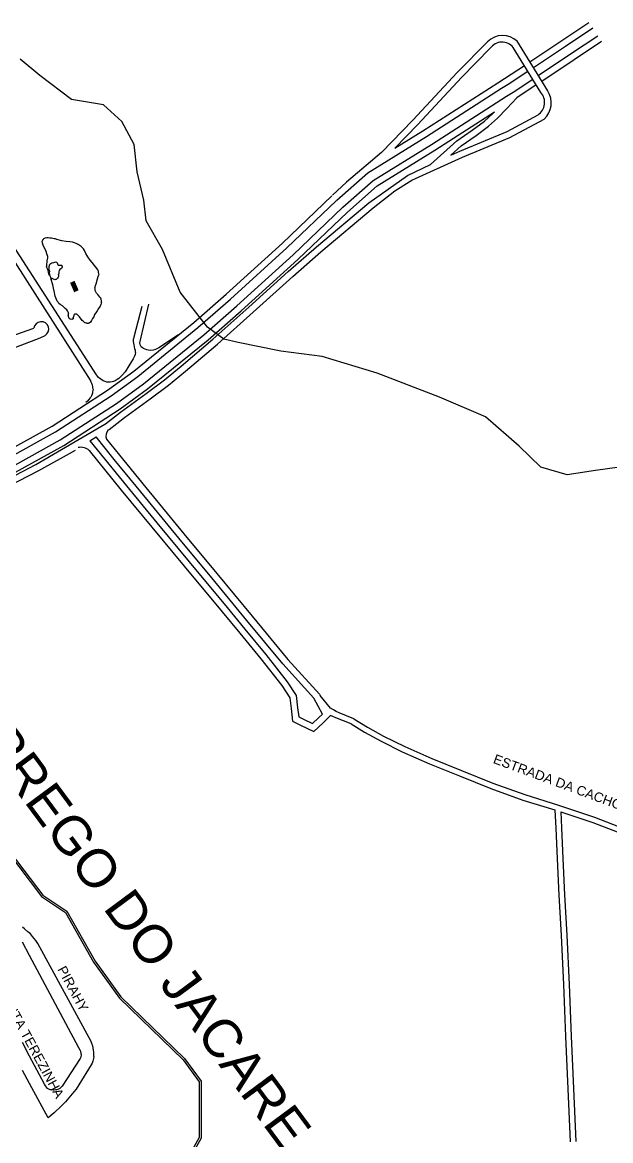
# Model space of a CAD drawing. Header units: millimetres. Extents: x 583 to 26013, y 350 to 21391.
# Drawn here: x 15591 to 16211, y 17884 to 19062 of the extents above; entities that cross this region are included whole.
import ezdxf

# ---------------------------------------------------------------- set-up
doc = ezdxf.new("R2010")
doc.units = ezdxf.units.MM
for name, color, linetype in [('105-QUADRAS_ESTRADAS', 80, 'Continuous'), ('1141-_REAS_POLIGONAIS', 170, 'Continuous'), ('145-', 130, 'Continuous'), ('divisa municipio', 40, 'Continuous'), ('don gabriel', 150, 'Continuous'), ('HACH_CALÇADA', 255, 'Continuous'), ('LINE', 7, 'Continuous'), ('RIOS', 140, 'Continuous')]:
    doc.layers.add(name, color=color, linetype=linetype)
doc.styles.add('EU', font='arial.ttf', dxfattribs={"height": 10})

msp = doc.modelspace()

# ---------------------------------------------------------------- hatches: boundary and pattern name
at = {"layer": 'HACH_CALÇADA', "lineweight": 25}
h = msp.add_hatch(color=255, dxfattribs=at)
h.dxf.hatch_style = 2
h.paths.add_polyline_path([(15645.70685, 18777.47959), (15641.42072, 18787.41289), (15646.16503, 18789.46001), (15650.45115, 18779.52671)])

# ---------------------------------------------------------------- linework, layer by layer
at = {"lineweight": 25}
msp.add_line((15609.88848, 18729.60352), (15615.07857, 18731.82289), dxfattribs=at)
at = {"color": 0, "linetype": 'Continuous', "lineweight": 25}
msp.add_line((15662.17791, 18620.99981, -814.94843), (15669.07459, 18625.0519, -814.94843), dxfattribs=at)
at = {"color": 0, "linetype": 'Continuous', "elevation": -814.94843}
for points in [[(16081.09559, 19041.28282), (16049.03389, 19008.97478), (16002.44022, 18958.52241), (15969.39242, 18924.63083), (15932.66944, 18893.45305), (15917.88215, 18879.60552)], [(16084.11634, 19034.38918), (16054.0911, 19004.13324), (16007.51827, 18953.70345), (15983.52461, 18929.09717)], [(16137.44611, 18987.92631), (16108.30927, 19035.27891), (16107.76336, 19035.25884)], [(16144.68734, 18989.34474), (16144.70555, 18989.48578), (16112.13165, 19042.42422), (16112.11388, 19042.42357)], [(16042.37429, 18921.64644), (16053.3565, 18931.4994), (16069.17793, 18942.59118), (16082.25761, 18952.36613), (16091.5317, 18960.73348), (16101.37912, 18970.82826), (16111.90234, 18982.36685)], [(16021.24861, 18912.09733), (16048.9944, 18936.99016), (16065.07261, 18948.26194), (16077.80836, 18957.77986), (16086.67681, 18965.78124), (16088.6102, 18967.54156), (16088.6102, 18967.54156)], [(16042.37429, 18921.64644), (16052.01946, 18926.04072), (16101.81515, 18946.7797), (16134.39131, 18964.26558)]]:
    msp.add_lwpolyline(points, dxfattribs=at)
at = {"color": 0, "linetype": 'Continuous'}
msp.add_lwpolyline([(16132.4823, 18995.9934), (16111.90234, 18982.36685), (16111.90234, 18982.36685)], dxfattribs=at)
at = {"color": 0, "linetype": 'Continuous', "lineweight": 25, "elevation": -814.94843}
for points in [[(15681.55584, 18632.38517), (15682.51143, 18632.94662), (15698.62796, 18645.50373), (15725.64705, 18665.19559), (15745.15239, 18679.52948), (15762.97385, 18694.30333), (15796.56928, 18722.77884), (15834.46551, 18756.47926), (15875.91889, 18793.91865), (15905.6731, 18819.95572), (15960.55283, 18866.31314), (15983.61301, 18884.12521), (16001.51769, 18895.34019), (16054.81693, 18919.62298), (16104.82332, 18940.44971), (16140.87287, 18959.8)], [(15678.00981, 18638.42054), (15678.57047, 18638.74995), (15694.41429, 18651.09458), (15721.513, 18670.84447), (15740.84239, 18685.04906), (15758.47693, 18699.66795), (15791.97974, 18728.06496), (15829.79367, 18761.69219), (15871.26781, 18799.15033), (15901.10933, 18825.2638), (15956.15266, 18871.75942), (15996.99483, 18900.5478), (16021.24861, 18912.09733)], [(15662.17791, 18620.99981), (15700.69607, 18573.55554), (15732.8411, 18534.57966), (15766.90345, 18493.56032), (15806.90026, 18445.27722), (15825.51204, 18422.70973), (15847.74522, 18395.84388), (15870.01892, 18367.26131), (15879.56983, 18352.78933), (15881.10681, 18339.84081), (15882.24056, 18330.28935), (15887.28357, 18327.79941), (15896.76014, 18323.12043), (15903.01553, 18329.12918), (15907.23904, 18333.18616), (15902.71206, 18341.64384), (15898.24902, 18349.98204), (15865.61608, 18386.13503), (15827.79971, 18431.834), (15790.73267, 18476.67831), (15755.98219, 18518.41451), (15715.8574, 18567.22537), (15687.89353, 18601.30424), (15669.07459, 18625.0519)], [(15679.83465, 18622.7444), (15693.34272, 18605.69854), (15721.26485, 18571.67054), (15761.37568, 18522.87665), (15796.12013, 18481.1477), (15833.19267, 18436.29673), (15870.91313, 18390.71366), (15904.01753, 18354.03836), (15904.77224, 18352.62836), (15904.77224, 18352.62836)], [(15661.57111, 18610.6413), (15695.27859, 18569.12252), (15727.44828, 18530.11674), (15761.51546, 18489.09159), (15801.50474, 18440.81758), (15820.11544, 18418.25139), (15842.28691, 18391.46012), (15864.32821, 18363.17577), (15872.81409, 18350.31758), (15874.15561, 18339.01571), (15875.73692, 18325.69373), (15884.18454, 18321.52279), (15898.06629, 18314.66878), (15907.86475, 18324.08091), (15915.61551, 18331.60241), (15915.61551, 18331.60241)]]:
    msp.add_lwpolyline(points, dxfattribs=at)
at = {"lineweight": 25, "flags": 128}
for points in [[(15584.17263, 18732.8979), (15603.32024, 18739.48665)], [(15256.78657, 18594.30868), (15609.88848, 18729.60352)]]:
    msp.add_lwpolyline(points, dxfattribs=at)
at = {"color": 0, "linetype": 'Continuous', "lineweight": 25}
for points in [[(15239.68067, 18457.64844), (15341.54713, 18491.52946), (15424.84958, 18517.83302), (15468.43075, 18532.07527), (15496.62232, 18542.16408), (15522.44859, 18553.33757), (15562.07448, 18573.72926), (15605.3397, 18596.02656), (15678.00981, 18638.42054)], [(15485.08479, 18530.60045), (15499.19405, 18535.64968), (15525.4432, 18547.00612), (15565.27749, 18567.50506), (15608.64634, 18589.85576), (15647.12072, 18611.27436)]]:
    msp.add_lwpolyline(points, dxfattribs=at)
at = {"color": 0, "linetype": 'Continuous'}
for centre, radius, start, end in [((16097.05529, 19025.21206, -814.94843), 22.64909, 46.76915776, 134.80133007), ((16096.54869, 19025.70093, -814.94843), 15.16737, 39.15988258, 145.05250634), ((16125.29153, 18977.468, -814.94843), 16.03465, 304.57658419, 40.71007372), ((16124.83381, 18976.88939, -814.94843), 23.43712, 313.18404939, 32.10260848)]:
    msp.add_arc(centre, radius, start, end, dxfattribs=at)
at = {"lineweight": 25}
msp.add_arc((15611.09565, 18738.56413), 7.82994, 300.57586734, 173.23372098, dxfattribs=at)
at = {"color": 0, "linetype": 'Continuous', "lineweight": 25}
for centre, radius, start, end in [((15688.31801, 18626.20388, -814.94843), 9.16162, 137.56955281, 202.1853887), ((15652.83258, 18601.41364, -814.94843), 12.70872, 46.55947325, 103.42930845)]:
    msp.add_arc(centre, radius, start, end, dxfattribs=at)
at = {"layer": '105-QUADRAS_ESTRADAS', "color": 0, "linetype": 'Continuous', "lineweight": 25}
for p, q in [((15662.81551, 18684.80241), (15535.71551, 18884.00241)), ((15669.11551, 18690.60241), (15544.31551, 18884.00241)), ((15717.11551, 18762.30241), (15708.71551, 18730.10241)), ((15724.11551, 18764.90241), (15714.81551, 18725.60241)), ((15708.71551, 18730.10241), (15708.21551, 18728.40241)), ((15708.21551, 18725.50241), (15708.21551, 18728.40241)), ((15755.65286, 18732.64221), (15734.81551, 18719.00241)), ((15708.41551, 18723.90241), (15708.21551, 18725.50241)), ((15708.91551, 18722.00241), (15708.41551, 18723.90241)), ((15709.41551, 18719.90241), (15708.91551, 18722.00241)), ((15709.81551, 18717.90241), (15709.41551, 18719.90241)), ((15710.21551, 18716.10241), (15709.81551, 18717.90241)), ((15710.41551, 18714.10241), (15710.21551, 18716.10241)), ((15714.81551, 18725.60241), (15714.71551, 18724.20241)), ((15715.11551, 18722.60241), (15714.71551, 18724.20241)), ((15715.61551, 18721.30241), (15715.11551, 18722.60241)), ((15716.41551, 18720.00241), (15715.61551, 18721.30241)), ((15717.61551, 18718.80241), (15716.41551, 18720.00241)), ((15718.91551, 18718.10241), (15717.61551, 18718.80241)), ((15720.61551, 18717.50241), (15718.91551, 18718.10241)), ((15722.21551, 18716.90241), (15720.61551, 18717.50241)), ((15724.21551, 18716.30241), (15722.21551, 18716.90241)), ((15726.41551, 18716.10241), (15724.21551, 18716.30241)), ((15728.91551, 18716.40241), (15726.41551, 18716.10241)), ((15731.51551, 18717.30241), (15728.91551, 18716.40241)), ((15733.51551, 18718.10241), (15731.51551, 18717.30241)), ((15734.81551, 18719.00241), (15733.51551, 18718.10241)), ((15708.01551, 18707.20241), (15703.31551, 18700.00241)), ((15709.41551, 18710.30241), (15708.01551, 18707.20241)), ((15710.01551, 18711.90241), (15709.41551, 18710.30241)), ((15710.41551, 18714.10241), (15710.01551, 18711.90241)), ((15671.51551, 18687.60241), (15669.11551, 18690.60241)), ((15699.41551, 18693.70241), (15696.71551, 18690.50241)), ((15703.31551, 18700.00241), (15699.41551, 18693.70241)), ((15663.81551, 18682.90241), (15662.81551, 18684.80241)), ((15664.41551, 18681.50241), (15663.81551, 18682.90241)), ((15664.91551, 18679.70241), (15664.41551, 18681.50241)), ((15665.31551, 18678.20241), (15664.91551, 18679.70241)), ((15673.81551, 18685.80241), (15671.51551, 18687.60241)), ((15676.41551, 18684.10241), (15673.81551, 18685.80241)), ((15678.31551, 18683.40241), (15676.41551, 18684.10241)), ((15680.31551, 18682.90241), (15678.31551, 18683.40241)), ((15681.91551, 18682.80241), (15680.31551, 18682.90241)), ((15683.51551, 18682.80241), (15681.91551, 18682.80241)), ((15685.71551, 18683.20241), (15683.51551, 18682.80241)), ((15687.31551, 18683.40241), (15685.71551, 18683.20241)), ((15689.01551, 18684.20241), (15687.31551, 18683.40241)), ((15691.11551, 18685.60241), (15689.01551, 18684.20241)), ((15692.81551, 18686.70241), (15691.11551, 18685.60241)), ((15694.91551, 18688.60241), (15692.81551, 18686.70241)), ((15696.71551, 18690.50241), (15694.91551, 18688.60241)), ((15663.41551, 18667.10241), (15662.41551, 18665.80241)), ((15664.11551, 18668.40241), (15663.41551, 18667.10241)), ((15664.71551, 18670.00241), (15664.11551, 18668.40241)), ((15665.11551, 18671.00241), (15664.71551, 18670.00241)), ((15665.21551, 18672.40241), (15665.11551, 18671.00241)), ((15665.51551, 18674.10241), (15665.21551, 18672.40241)), ((15665.41551, 18676.70241), (15665.31551, 18678.20241)), ((15665.61551, 18675.30241), (15665.41551, 18676.70241)), ((15665.61551, 18675.30241), (15665.51551, 18674.10241)), ((15659.81551, 18662.90241), (15657.91551, 18661.50241)), ((15661.31551, 18664.40241), (15659.81551, 18662.90241)), ((15662.41551, 18665.80241), (15661.31551, 18664.40241)), ((15591.21551, 18618.70241), (15591.21551, 18618.70241))]:
    msp.add_line(p, q, dxfattribs=at)
at = {"layer": '105-QUADRAS_ESTRADAS', "color": 0, "linetype": 'Continuous'}
for p, q in [((15915.81551, 18339.30241), (15904.77224, 18352.62836, -814.94843)), ((15918.91551, 18337.70241), (15915.81551, 18339.30241)), ((15921.81551, 18335.90241), (15918.91551, 18337.70241)), ((15918.11551, 18330.50241), (15915.61551, 18331.60241)), ((15921.41551, 18329.10241), (15918.11551, 18330.50241)), ((15937.40374, 18322.7989), (15921.41551, 18329.10241)), ((15924.91551, 18334.40241), (15921.81551, 18335.90241)), ((15940.35906, 18328.02356), (15924.91551, 18334.40241)), ((15591.21551, 18108.70241), (15591.21551, 18108.70241)), ((15593.41551, 18106.90241), (15591.21551, 18108.70241)), ((15596.91551, 18104.00241), (15593.41551, 18106.90241)), ((15599.61551, 18101.60241), (15596.91551, 18104.00241)), ((15591.21551, 18093.00241), (15591.21551, 18093.00241)), ((15598.61551, 18079.10241), (15591.21551, 18093.00241)), ((15601.91551, 18099.00241), (15599.61551, 18101.60241)), ((15603.61551, 18097.00241), (15601.91551, 18099.00241)), ((15605.31551, 18094.80241), (15603.61551, 18097.00241)), ((15607.61551, 18091.40241), (15605.31551, 18094.80241)), ((15663.51551, 17988.40241), (15607.61551, 18091.40241)), ((15650.81551, 17981.60241), (15598.61551, 18079.10241)), ((15591.21551, 17987.30241), (15591.21551, 17987.30241)), ((15598.71551, 17973.00241), (15591.21551, 17987.30241)), ((15664.41551, 17986.20241), (15663.51551, 17988.40241)), ((15665.31551, 17983.60241), (15664.41551, 17986.20241)), ((15614.41551, 17943.40241), (15598.71551, 17973.00241)), ((15652.21551, 17979.40241), (15650.81551, 17981.60241)), ((15652.71551, 17977.70241), (15652.21551, 17979.40241)), ((15653.01551, 17976.20241), (15652.71551, 17977.70241)), ((15652.91551, 17972.70241), (15652.71551, 17971.70241)), ((15653.11551, 17973.80241), (15652.91551, 17972.70241)), ((15653.11551, 17975.00241), (15653.01551, 17976.20241)), ((15653.11551, 17975.00241), (15653.11551, 17973.80241)), ((15665.71551, 17981.60241), (15665.31551, 17983.60241)), ((15666.21551, 17979.10241), (15665.71551, 17981.60241)), ((15666.31551, 17972.50241), (15666.01551, 17970.50241)), ((15666.31551, 17977.00241), (15666.21551, 17979.10241)), ((15666.31551, 17972.50241), (15666.31551, 17977.00241)), ((15652.21551, 17970.40241), (15633.21551, 17941.30241)), ((15663.61551, 17963.70241), (15650.71551, 17942.70241)), ((15652.71551, 17971.70241), (15652.21551, 17970.40241)), ((15664.61551, 17965.70241), (15663.61551, 17963.70241)), ((15665.41551, 17967.80241), (15664.61551, 17965.70241)), ((15666.01551, 17970.50241), (15665.41551, 17967.80241)), ((15591.21551, 17957.90241), (15591.21551, 17957.90241)), ((15601.01551, 17939.50241), (15591.21551, 17957.90241)), ((15618.21551, 17908.00241), (15601.01551, 17939.50241)), ((15615.41551, 17941.60241), (15614.41551, 17943.40241)), ((15616.51551, 17940.20241), (15615.41551, 17941.60241)), ((15617.51551, 17938.90241), (15616.51551, 17940.20241)), ((15618.91551, 17938.00241), (15617.51551, 17938.90241)), ((15620.41551, 17937.60241), (15618.91551, 17938.00241)), ((15622.01551, 17937.30241), (15620.41551, 17937.60241)), ((15623.61551, 17937.20241), (15622.01551, 17937.30241)), ((15624.81551, 17937.20241), (15623.61551, 17937.20241)), ((15626.11551, 17937.30241), (15624.81551, 17937.20241)), ((15627.61551, 17937.60241), (15626.11551, 17937.30241)), ((15629.31551, 17938.10241), (15627.61551, 17937.60241)), ((15630.51551, 17938.90241), (15629.31551, 17938.10241)), ((15631.51551, 17939.60241), (15630.51551, 17938.90241)), ((15633.21551, 17941.30241), (15631.51551, 17939.60241)), ((15648.01551, 17938.30241), (15645.51551, 17935.20241)), ((15650.71551, 17942.70241), (15648.01551, 17938.30241)), ((15640.21551, 17928.90241), (15636.51551, 17924.90241)), ((15645.51551, 17935.20241), (15640.21551, 17928.90241)), ((15624.51551, 17913.40241), (15618.21551, 17908.00241)), ((15631.91551, 17920.30241), (15624.51551, 17913.40241)), ((15636.51551, 17924.90241), (15631.91551, 17920.30241))]:
    msp.add_line(p, q, dxfattribs=at)
at = {"layer": '1141-_REAS_POLIGONAIS', "color": 0, "linetype": 'Continuous', "lineweight": 25}
msp.add_line((15818.34251, 18724.63141), (15803.35351, 18728.08841), dxfattribs=at)
at = {"layer": '145-', "color": 0, "linetype": 'Continuous', "lineweight": 25}
for p, q in [((15612.41551, 18832.50241), (15612.21551, 18831.80241)), ((15612.91551, 18833.10241), (15612.41551, 18832.50241)), ((15613.51551, 18833.70241), (15612.91551, 18833.10241)), ((15614.21551, 18834.10241), (15613.51551, 18833.70241)), ((15615.31551, 18834.40241), (15614.21551, 18834.10241)), ((15616.81551, 18834.70241), (15615.31551, 18834.40241)), ((15618.31551, 18834.70241), (15616.81551, 18834.70241)), ((15620.11551, 18834.50241), (15618.31551, 18834.70241)), ((15621.81551, 18834.50241), (15620.11551, 18834.50241)), ((15623.11551, 18834.00241), (15621.81551, 18834.50241)), ((15624.71551, 18833.80241), (15623.11551, 18834.00241)), ((15626.11551, 18833.60241), (15624.71551, 18833.80241)), ((15627.51551, 18833.00241), (15626.11551, 18833.60241)), ((15632.91551, 18831.60241), (15627.51551, 18833.00241)), ((15612.21551, 18831.80241), (15612.01551, 18831.10241)), ((15612.51551, 18829.30241), (15612.01551, 18831.10241)), ((15613.51551, 18825.90241), (15612.51551, 18829.30241)), ((15615.11551, 18822.80241), (15613.51551, 18825.90241)), ((15616.11551, 18820.50241), (15615.11551, 18822.80241)), ((15617.11551, 18817.80241), (15616.11551, 18820.50241)), ((15637.41551, 18831.00241), (15632.91551, 18831.60241)), ((15641.31551, 18830.60241), (15637.41551, 18831.00241)), ((15644.01551, 18830.30241), (15641.31551, 18830.60241)), ((15645.91551, 18829.60241), (15644.01551, 18830.30241)), ((15647.81551, 18828.80241), (15645.91551, 18829.60241)), ((15649.21551, 18828.10241), (15647.81551, 18828.80241)), ((15650.21551, 18827.50241), (15649.21551, 18828.10241)), ((15651.41551, 18826.90241), (15650.21551, 18827.50241)), ((15652.21551, 18826.30241), (15651.41551, 18826.90241)), ((15653.11551, 18825.60241), (15652.21551, 18826.30241)), ((15653.81551, 18824.90241), (15653.11551, 18825.60241)), ((15654.61551, 18824.10241), (15653.81551, 18824.90241)), ((15655.51551, 18823.30241), (15654.61551, 18824.10241)), ((15656.71551, 18821.40241), (15655.51551, 18823.30241)), ((15658.11551, 18818.20241), (15656.71551, 18821.40241)), ((15616.91551, 18808.80241), (15616.61551, 18807.40241)), ((15617.01551, 18810.60241), (15616.91551, 18808.80241)), ((15617.51551, 18813.80241), (15617.01551, 18810.60241)), ((15617.61551, 18815.70241), (15617.11551, 18817.80241)), ((15617.61551, 18815.70241), (15617.51551, 18813.80241)), ((15623.91551, 18808.50241), (15622.31551, 18808.00241)), ((15625.11551, 18808.90241), (15623.91551, 18808.50241)), ((15626.31551, 18809.00241), (15625.11551, 18808.90241)), ((15627.41551, 18808.90241), (15626.31551, 18809.00241)), ((15627.91551, 18808.60241), (15627.41551, 18808.90241)), ((15628.31551, 18807.90241), (15627.91551, 18808.60241)), ((15660.21551, 18814.60241), (15658.11551, 18818.20241)), ((15662.51551, 18811.30241), (15660.21551, 18814.60241)), ((15664.71551, 18808.70241), (15662.51551, 18811.30241)), ((15667.01551, 18805.70241), (15664.71551, 18808.70241)), ((15616.61551, 18807.40241), (15616.51551, 18805.90241)), ((15616.51551, 18805.90241), (15616.51551, 18804.70241)), ((15616.91551, 18803.50241), (15616.51551, 18804.70241)), ((15617.61551, 18802.10241), (15616.91551, 18803.50241)), ((15618.31551, 18800.30241), (15617.61551, 18802.10241)), ((15619.11551, 18796.90241), (15618.31551, 18800.30241)), ((15619.71551, 18795.10241), (15619.11551, 18796.90241)), ((15619.51551, 18806.10241), (15619.31551, 18804.90241)), ((15619.41551, 18803.60241), (15619.31551, 18804.90241)), ((15619.51551, 18801.70241), (15619.41551, 18803.60241)), ((15620.01551, 18806.70241), (15619.51551, 18806.10241)), ((15619.91551, 18800.10241), (15619.51551, 18801.70241)), ((15619.91551, 18800.10241), (15619.61551, 18798.90241)), ((15619.81551, 18797.90241), (15619.61551, 18798.90241)), ((15620.21551, 18796.10241), (15619.81551, 18797.90241)), ((15621.01551, 18807.30241), (15620.01551, 18806.70241)), ((15622.31551, 18808.00241), (15621.01551, 18807.30241)), ((15628.51551, 18806.90241), (15628.31551, 18807.90241)), ((15628.91551, 18806.00241), (15628.51551, 18806.90241)), ((15629.31551, 18805.60241), (15628.91551, 18806.00241)), ((15630.11551, 18805.50241), (15629.31551, 18805.60241)), ((15629.41551, 18797.90241), (15629.31551, 18796.00241)), ((15629.91551, 18800.40241), (15629.41551, 18799.10241)), ((15629.41551, 18799.10241), (15629.41551, 18797.90241)), ((15630.71551, 18801.40241), (15629.91551, 18800.40241)), ((15631.21551, 18805.60241), (15630.11551, 18805.50241)), ((15631.71551, 18802.10241), (15630.71551, 18801.40241)), ((15632.01551, 18805.70241), (15631.21551, 18805.60241)), ((15632.61551, 18802.90241), (15631.71551, 18802.10241)), ((15632.61551, 18805.50241), (15632.01551, 18805.70241)), ((15633.01551, 18805.10241), (15632.61551, 18805.50241)), ((15633.11551, 18803.80241), (15632.61551, 18802.90241)), ((15633.21551, 18804.60241), (15633.01551, 18805.10241)), ((15633.21551, 18804.60241), (15633.11551, 18803.80241)), ((15668.41551, 18803.80241), (15667.01551, 18805.70241)), ((15670.11551, 18802.20241), (15668.41551, 18803.80241)), ((15670.81551, 18801.00241), (15670.11551, 18802.20241)), ((15671.21551, 18799.70241), (15670.81551, 18801.00241)), ((15671.41551, 18798.20241), (15671.21551, 18799.70241)), ((15671.61551, 18796.90241), (15671.31551, 18795.50241)), ((15671.61551, 18796.90241), (15671.41551, 18798.20241)), ((15620.51551, 18794.30241), (15619.71551, 18795.10241)), ((15620.51551, 18794.30241), (15620.21551, 18796.10241)), ((15621.21551, 18793.10241), (15620.51551, 18794.30241)), ((15621.61551, 18791.00241), (15621.21551, 18793.10241)), ((15622.01551, 18791.90241), (15621.61551, 18791.00241)), ((15623.41551, 18785.10241), (15621.61551, 18791.00241)), ((15622.71551, 18791.80241), (15622.01551, 18791.90241)), ((15623.21551, 18791.40241), (15622.71551, 18791.80241)), ((15623.91551, 18791.20241), (15623.21551, 18791.40241)), ((15624.11551, 18781.60241), (15623.41551, 18785.10241)), ((15624.71551, 18790.80241), (15623.91551, 18791.20241)), ((15625.51551, 18790.50241), (15624.71551, 18790.80241)), ((15626.11551, 18790.70241), (15625.51551, 18790.50241)), ((15626.71551, 18790.90241), (15626.11551, 18790.70241)), ((15627.51551, 18791.40241), (15626.71551, 18790.90241)), ((15628.21551, 18792.20241), (15627.51551, 18791.40241)), ((15629.01551, 18793.40241), (15628.21551, 18792.20241)), ((15629.41551, 18794.70241), (15629.01551, 18793.40241)), ((15629.41551, 18794.70241), (15629.31551, 18796.00241)), ((15668.41551, 18786.10241), (15667.91551, 18784.10241)), ((15670.01551, 18791.20241), (15668.41551, 18786.10241)), ((15670.81551, 18793.60241), (15670.01551, 18791.20241)), ((15671.31551, 18795.50241), (15670.81551, 18793.60241)), ((15624.91551, 18777.10241), (15624.11551, 18781.60241)), ((15625.41551, 18774.90241), (15624.91551, 18777.10241)), ((15625.81551, 18773.30241), (15625.41551, 18774.90241)), ((15626.41551, 18771.40241), (15625.81551, 18773.30241)), ((15667.91551, 18784.10241), (15667.61551, 18782.30241)), ((15667.71551, 18780.70241), (15667.61551, 18782.30241)), ((15668.01551, 18779.30241), (15667.71551, 18780.70241)), ((15668.51551, 18778.00241), (15668.01551, 18779.30241)), ((15669.41551, 18776.60241), (15668.51551, 18778.00241)), ((15670.71551, 18774.90241), (15669.41551, 18776.60241)), ((15672.91551, 18772.20241), (15670.71551, 18774.90241)), ((15627.11551, 18769.90241), (15626.41551, 18771.40241)), ((15627.91551, 18768.20241), (15627.11551, 18769.90241)), ((15628.91551, 18766.90241), (15627.91551, 18768.20241)), ((15629.71551, 18765.70241), (15628.91551, 18766.90241)), ((15631.01551, 18764.60241), (15629.71551, 18765.70241)), ((15633.51551, 18763.10241), (15631.01551, 18764.60241)), ((15636.41551, 18760.30241), (15633.51551, 18763.10241)), ((15673.01551, 18762.90241), (15671.21551, 18760.20241)), ((15673.81551, 18771.20241), (15672.91551, 18772.20241)), ((15673.91551, 18764.50241), (15673.01551, 18762.90241)), ((15674.21551, 18770.00241), (15673.81551, 18771.20241)), ((15674.31551, 18765.90241), (15673.91551, 18764.50241)), ((15674.41551, 18768.40241), (15674.21551, 18770.00241)), ((15674.51551, 18767.10241), (15674.31551, 18765.90241)), ((15674.51551, 18767.10241), (15674.41551, 18768.40241)), ((15637.91551, 18758.90241), (15636.41551, 18760.30241)), ((15638.71551, 18757.80241), (15637.91551, 18758.90241)), ((15639.41551, 18756.60241), (15638.71551, 18757.80241)), ((15639.61551, 18755.80241), (15639.41551, 18756.60241)), ((15639.81551, 18754.70241), (15639.51551, 18753.90241)), ((15639.51551, 18753.90241), (15639.51551, 18753.00241)), ((15639.71551, 18752.00241), (15639.51551, 18753.00241)), ((15639.81551, 18754.70241), (15639.61551, 18755.80241)), ((15640.01551, 18750.90241), (15639.71551, 18752.00241)), ((15640.61551, 18749.90241), (15640.01551, 18750.90241)), ((15641.61551, 18749.20241), (15640.61551, 18749.90241)), ((15644.51551, 18749.50241), (15643.91551, 18749.00241)), ((15645.01551, 18751.80241), (15644.51551, 18750.80241)), ((15644.61551, 18750.10241), (15644.51551, 18750.80241)), ((15644.61551, 18750.10241), (15644.51551, 18749.50241)), ((15645.21551, 18752.50241), (15645.01551, 18751.80241)), ((15645.41551, 18753.40241), (15645.21551, 18752.50241)), ((15645.81551, 18754.00241), (15645.41551, 18753.40241)), ((15646.61551, 18754.20241), (15645.81551, 18754.00241)), ((15647.51551, 18754.40241), (15646.61551, 18754.20241)), ((15648.61551, 18754.40241), (15647.51551, 18754.40241)), ((15649.31551, 18753.80241), (15648.61551, 18754.40241)), ((15651.51551, 18751.50241), (15649.31551, 18753.80241)), ((15654.11551, 18747.80241), (15651.51551, 18751.50241)), ((15665.11551, 18749.70241), (15664.01551, 18747.70241)), ((15666.51551, 18751.70241), (15665.11551, 18749.70241)), ((15667.21551, 18753.90241), (15666.51551, 18751.70241)), ((15668.51551, 18755.80241), (15667.21551, 18753.90241)), ((15669.81551, 18757.90241), (15668.51551, 18755.80241)), ((15671.21551, 18760.20241), (15669.81551, 18757.90241)), ((15643.11551, 18748.90241), (15641.61551, 18749.20241)), ((15643.91551, 18749.00241), (15643.11551, 18748.90241)), ((15655.11551, 18746.90241), (15654.11551, 18747.80241)), ((15655.91551, 18746.30241), (15655.11551, 18746.90241)), ((15656.71551, 18745.60241), (15655.91551, 18746.30241)), ((15657.41551, 18745.20241), (15656.71551, 18745.60241)), ((15658.21551, 18745.00241), (15657.41551, 18745.20241)), ((15659.11551, 18744.80241), (15658.21551, 18745.00241)), ((15659.11551, 18744.80241), (15660.71551, 18744.80241)), ((15661.61551, 18745.00241), (15660.71551, 18744.80241)), ((15662.81551, 18745.90241), (15661.61551, 18745.00241)), ((15664.01551, 18747.70241), (15662.81551, 18745.90241))]:
    msp.add_line(p, q, dxfattribs=at)
at = {"layer": 'divisa municipio', "color": 0, "linetype": 'Continuous', "lineweight": 25}
for p, q in [((15609.64951, 19005.76341), (15588.89551, 19023.04541)), ((15643.08651, 18980.41541), (15609.64951, 19005.76341)), ((15676.52351, 18974.65441), (15643.08651, 18980.41541)), ((15696.12451, 18957.37141), (15676.52351, 18974.65441)), ((15708.80751, 18933.17541), (15696.12451, 18957.37141)), ((15712.26651, 18904.37141), (15708.80751, 18933.17541)), ((15719.18451, 18874.41441), (15712.26651, 18904.37141)), ((15721.49051, 18852.52341), (15719.18451, 18874.41441)), ((15738.78551, 18822.56641), (15721.49051, 18852.52341)), ((15757.23351, 18777.63141), (15738.78551, 18822.56641)), ((15786.05851, 18740.76241), (15757.23351, 18777.63141)), ((15803.35351, 18728.08841), (15786.05851, 18740.76241))]:
    msp.add_line(p, q, dxfattribs=at)
at = {"layer": 'divisa municipio', "color": 0, "linetype": 'Continuous'}
for p, q in [((15863.30951, 18715.41441), (15818.34251, 18724.63141)), ((15907.12351, 18709.65341), (15863.30951, 18715.41441)), ((15964.77451, 18692.37041), (15907.12351, 18709.65341)), ((16030.49551, 18667.02241), (15964.77451, 18692.37041)), ((16078.92151, 18646.28341), (16030.49551, 18667.02241)), ((16114.66451, 18615.17441), (16078.92151, 18646.28341)), ((16137.34351, 18593.16141), (16114.66451, 18615.17441)), ((16165.01551, 18585.09541), (16137.34351, 18593.16141)), ((16194.99351, 18589.70441), (16165.01551, 18585.09541)), ((16220.35951, 18593.16141), (16194.99351, 18589.70441))]:
    msp.add_line(p, q, dxfattribs=at)
at = {"layer": 'don gabriel', "color": 0, "linetype": 'Continuous'}
for points in [[(16125.79023, 19020.22659), (16159.3294, 19042.43378), (16188.04948, 19061.68231)], [(16129.46064, 19014.2615), (16163.21028, 19036.60805), (16191.94664, 19055.86749)], [(16134.65166, 19005.82516), (16168.69895, 19028.3688), (16197.45834, 19047.64368)], [(16138.32208, 18999.86008), (16172.57983, 19022.54307), (16201.3555, 19041.82885)], [(15922.37476, 18874.58484), (15954.93181, 18903.24938), (16016.81427, 18941.39412), (16095.74046, 18992.23792), (16102.78738, 18996.60041), (16123.62086, 19010.39482)], [(15983.52461, 18929.09717), (16013.08192, 18947.31649), (16092.00245, 18998.15664), (16099.01196, 19002.49597), (16119.95045, 19016.35991)], [(15928.91682, 18867.1544), (15960.8426, 18895.26315), (16022.09289, 18933.01821), (16101.02707, 18983.86716), (16108.12691, 18988.26241), (16128.81188, 19001.95849)], [(15933.54252, 18861.90055), (15965.02195, 18889.61631), (16025.82524, 18927.09585), (16088.6102, 18967.54156)]]:
    msp.add_lwpolyline(points, dxfattribs=at)
at = {"layer": 'don gabriel', "color": 0, "lineweight": 25}
for points in [[(15316.39742, 18512.08939), (15352.68418, 18523.49624), (15443.66357, 18552.94254), (15491.48532, 18570.76081), (15531.93314, 18589.01625), (15569.97432, 18607.26451), (15622.43523, 18636.34861), (15680.78555, 18674.15694), (15708.53988, 18694.43324), (15771.64947, 18745.61556), (15805.77544, 18775.51637), (15865.12665, 18829.2882), (15917.07317, 18879.08194)], [(15428.92636, 18540.81519), (15445.96445, 18546.32972), (15494.15017, 18564.28361), (15534.88713, 18582.66955), (15573.18793, 18601.04235), (15626.03975, 18630.34317), (15684.75658, 18668.38898), (15712.8119, 18688.88518), (15776.16227, 18740.26277), (15810.43225, 18770.28975), (15869.89951, 18824.16673), (15921.9171, 18874.02859)], [(15432.21658, 18531.67656), (15449.18568, 18537.07178), (15497.88096, 18555.21554), (15539.02273, 18573.78418), (15577.68699, 18592.33132), (15631.08608, 18621.93555), (15690.31602, 18660.31383), (15718.79274, 18681.1179), (15782.48019, 18732.76886), (15816.95179, 18762.9725), (15876.58151, 18816.99667), (15928.6986, 18866.9539)], [(15434.33757, 18525.00562), (15451.46955, 18530.45264), (15500.54581, 18548.73834), (15541.97672, 18567.43748), (15580.90059, 18586.10916), (15634.69061, 18615.93011), (15694.28704, 18654.54586), (15723.06477, 18675.56983), (15786.993, 18727.41607), (15821.60861, 18757.74589), (15881.35438, 18811.87519), (15933.54252, 18861.90055)]]:
    msp.add_lwpolyline(points, dxfattribs=at)
at = {"layer": 'LINE', "color": 0, "elevation": -792.96447}
for points in [[(16158.23796, 18230.20003), (16192.00465, 18219.1056), (16229.60524, 18204.48657), (16263.90962, 18189.76308), (16300.9047, 18183.77692), (16339.62191, 18193.64738), (16378.1789, 18208.61054), (16413.05335, 18221.2792), (16446.75297, 18233.34474), (16479.85175, 18246.74056), (16507.33128, 18266.94652), (16532.32682, 18289.84903), (16565.19841, 18307.81675), (16602.89628, 18323.38935), (16635.7806, 18339.1648)], [(15940.35906, 18328.02356), (15954.67555, 18319.36181), (15971.75576, 18309.81624), (15993.92329, 18299.01567), (16022.56234, 18286.29052), (16053.75023, 18273.68402), (16086.71544, 18260.36023), (16120.33184, 18248.36167), (16155.76547, 18237.32796), (16194.02964, 18224.75583), (16231.87626, 18210.04114)], [(15937.40374, 18322.7989), (15951.65815, 18314.17471), (15968.976, 18304.49633), (15991.39034, 18293.57551), (16020.21925, 18280.76599), (16051.5017, 18268.12128), (16084.58189, 18254.75102), (16118.43064, 18242.66952), (16152.14045, 18232.17259)], [(16152.14045, 18232.17259), (16153.01676, 18213.20132), (16154.51812, 18180.88119), (16156.26593, 18142.42481), (16158.64288, 18100.10896), (16161.25103, 18048.25768), (16163.33984, 17993.72132), (16165.72735, 17938.65584), (16168.30515, 17882.78614)], [(16158.23796, 18230.20003), (16159.01037, 18213.47817), (16160.5118, 18181.1566), (16162.25828, 18142.72927), (16164.63443, 18100.42793), (16167.24526, 18048.52322), (16169.33486, 17993.9661), (16171.72136, 17938.92406), (16174.29907, 17883.05616)]]:
    msp.add_lwpolyline(points, dxfattribs=at)
at = {"layer": 'RIOS', "lineweight": 25, "flags": 128}
for points in [[(15563.12287, 18204.13573), (15611.44192, 18141.15944), (15636.65196, 18124.36582), (15666.06339, 18071.88544), (15693.37413, 18034.09959), (15760.60044, 17969.0242), (15777.40702, 17945.93287), (15777.40702, 17918.64313), (15777.40702, 17887.15478), (15756.39871, 17849.36913)], [(15564.65731, 18205.42138), (15612.82677, 18142.64005), (15638.16135, 18125.76347), (15667.75178, 18072.96368), (15694.89181, 18035.41401), (15762.11573, 17970.34095), (15779.40702, 17946.58364), (15779.40702, 17918.64313), (15779.40702, 17886.63618), (15758.45729, 17848.95589)]]:
    msp.add_lwpolyline(points, dxfattribs=at)

# ---------------------------------------------------------------- texts
at = {"color": 0, "linetype": 'Continuous', "lineweight": 20, "style": 'EU'}
msp.add_text('ESTRADA DA CACHOEIRA', height=10, rotation=339.6616866, dxfattribs=at).set_placement((16086.27388, 18281.88397, 792.96447))
at = {"color": 0, "linetype": 'Continuous', "lineweight": 30, "style": 'EU'}
for s, rotation, p in [('RUA SANTA TEREZINHA', 298.51385891, (15548.90831, 18070.58555)), ('PIRAHY', 298.19860962, (15627.81034, 18064.48376)), ('RUA                  DO                  CARACOL', 298.42631935, (15524.43477, 17918.68821))]:
    msp.add_text(s, height=10, rotation=rotation, dxfattribs=at).set_placement(p)
at = {"layer": 'RIOS', "lineweight": 25, "insert": (15526.51303, 18397.3593), "char_height": 40, "width": 716.8509471, "attachment_point": 1, "rotation": 306.50483446, "style": 'EU'}
msp.add_mtext('CÓRREGO DO JACARE', dxfattribs=at)

doc.saveas('drawing.dxf')
